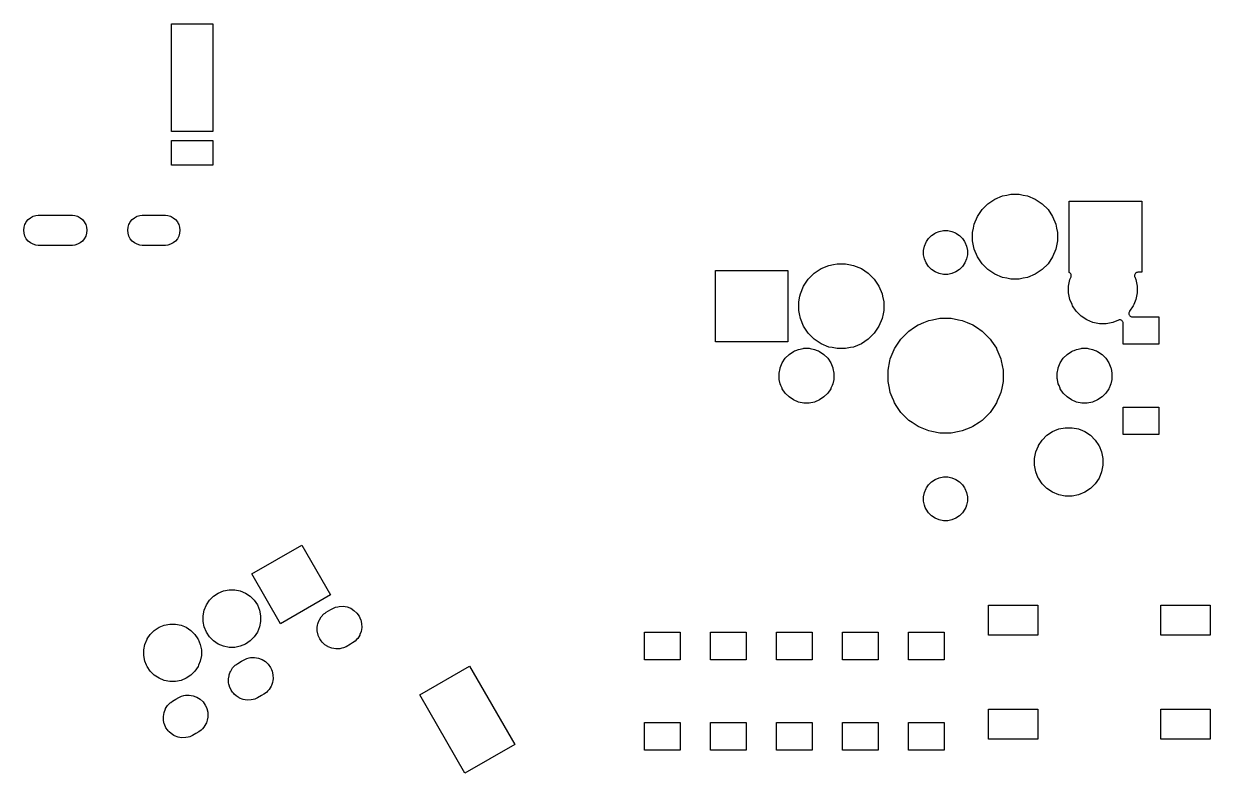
# Model space of a CAD drawing. Extents: x 70 to 347, y -163 to -55.
# Drawn here: x 69.97 to 113.33, y -139.06 to -111.68 of the extents above; entities that cross this region are included whole.
import ezdxf

# ---------------------------------------------------------------- set-up
doc = ezdxf.new("R2010")
doc.units = 0
doc.layers.add('BLACK', color=7, linetype='CONTINUOUS')

msp = doc.modelspace()

# ---------------------------------------------------------------- linework, layer by layer
at = {"layer": 'BLACK', "linetype": 'CONTINUOUS'}
for p, q in [((75.3766, -115.619), (75.3766, -111.677)), ((75.3766, -111.677), (76.8786, -111.677)), ((76.8786, -111.677), (76.8786, -115.619)), ((76.8786, -115.619), (75.3766, -115.619)), ((75.3766, -116.849), (75.3766, -115.947)), ((75.3766, -115.947), (76.8786, -115.947)), ((76.8786, -115.947), (76.8786, -116.849)), ((76.8786, -116.849), (75.3766, -116.849)), ((105.895, -117.935), (106.045, -117.905)), ((106.045, -117.905), (106.35, -117.905)), ((106.35, -117.905), (106.5, -117.935)), ((104.993, -118.467), (105.209, -118.251)), ((105.209, -118.251), (105.463, -118.082)), ((105.463, -118.082), (105.745, -117.965)), ((105.745, -117.965), (105.895, -117.935)), ((106.5, -117.935), (106.65, -117.965)), ((106.65, -117.965), (106.932, -118.082)), ((106.932, -118.082), (107.186, -118.251)), ((107.186, -118.251), (107.402, -118.467)), ((108.173, -120.766), (108.173, -118.155)), ((108.173, -118.155), (110.825, -118.155)), ((110.825, -118.155), (110.825, -120.757)), ((70.1361, -118.832), (70.22, -118.763)), ((70.22, -118.763), (70.2978, -118.722)), ((70.2978, -118.722), (70.3157, -118.712)), ((70.3157, -118.712), (70.4196, -118.68)), ((70.4196, -118.68), (70.5005, -118.672)), ((70.5005, -118.672), (71.7547, -118.672)), ((71.7547, -118.672), (71.8356, -118.68)), ((71.8356, -118.68), (71.9395, -118.712)), ((71.9395, -118.712), (71.9574, -118.722)), ((71.9574, -118.722), (72.0352, -118.763)), ((72.0352, -118.763), (72.1191, -118.832)), ((73.9361, -118.832), (74.02, -118.763)), ((74.02, -118.763), (74.0978, -118.722)), ((74.0978, -118.722), (74.1157, -118.712)), ((74.1157, -118.712), (74.2196, -118.68)), ((74.2196, -118.68), (74.3005, -118.672)), ((74.3005, -118.672), (75.1547, -118.672)), ((75.1547, -118.672), (75.2356, -118.68)), ((75.2356, -118.68), (75.3395, -118.712)), ((75.3395, -118.712), (75.3574, -118.722)), ((75.3574, -118.722), (75.4352, -118.763)), ((75.4352, -118.763), (75.5191, -118.832)), ((104.706, -119.004), (104.823, -118.722)), ((104.823, -118.722), (104.993, -118.467)), ((107.402, -118.467), (107.572, -118.722)), ((107.572, -118.722), (107.689, -119.004)), ((69.9739, -119.223), (69.9846, -119.115)), ((69.9846, -119.331), (69.9739, -119.223)), ((69.9846, -119.115), (70.0161, -119.012)), ((70.0161, -119.012), (70.0344, -118.977)), ((70.0344, -118.977), (70.0672, -118.916)), ((70.0672, -118.916), (70.1361, -118.832)), ((72.1191, -118.832), (72.188, -118.916)), ((72.188, -118.916), (72.2208, -118.977)), ((72.2208, -118.977), (72.2391, -119.012)), ((72.2391, -119.012), (72.2706, -119.115)), ((72.2706, -119.115), (72.2813, -119.223)), ((72.2813, -119.223), (72.2706, -119.331)), ((73.7739, -119.223), (73.7846, -119.115)), ((73.7846, -119.331), (73.7739, -119.223)), ((73.7846, -119.115), (73.8161, -119.012)), ((73.8161, -119.012), (73.8344, -118.977)), ((73.8344, -118.977), (73.8672, -118.916)), ((73.8672, -118.916), (73.9361, -118.832)), ((75.5191, -118.832), (75.588, -118.916)), ((75.588, -118.916), (75.6208, -118.977)), ((75.6208, -118.977), (75.6391, -119.012)), ((75.6391, -119.012), (75.6706, -119.115)), ((75.6706, -119.115), (75.6813, -119.223)), ((75.6813, -119.223), (75.6706, -119.331)), ((104.646, -119.303), (104.678, -119.146)), ((104.678, -119.146), (104.706, -119.004)), ((107.689, -119.004), (107.717, -119.146)), ((107.717, -119.146), (107.748, -119.303)), ((70.0161, -119.435), (69.9846, -119.331)), ((70.0672, -119.531), (70.0161, -119.435)), ((70.0161, -119.435), (70.0161, -119.435)), ((70.1361, -119.615), (70.0672, -119.531)), ((70.22, -119.684), (70.1361, -119.615)), ((72.1191, -119.615), (72.0352, -119.684)), ((72.188, -119.531), (72.1191, -119.615)), ((72.2391, -119.435), (72.188, -119.531)), ((72.2706, -119.331), (72.2391, -119.435)), ((72.2391, -119.435), (72.2391, -119.435)), ((73.8161, -119.435), (73.7846, -119.331)), ((73.8672, -119.531), (73.8161, -119.435)), ((73.8161, -119.435), (73.8161, -119.435)), ((73.9361, -119.615), (73.8672, -119.531)), ((74.02, -119.684), (73.9361, -119.615)), ((75.5191, -119.615), (75.4352, -119.684)), ((75.588, -119.531), (75.5191, -119.615)), ((75.6391, -119.435), (75.588, -119.531)), ((75.6706, -119.331), (75.6391, -119.435)), ((75.6391, -119.435), (75.6391, -119.435)), ((102.887, -119.803), (102.948, -119.657)), ((102.948, -119.657), (102.96, -119.639)), ((102.96, -119.639), (103.035, -119.526)), ((103.035, -119.526), (103.147, -119.414)), ((103.147, -119.414), (103.278, -119.326)), ((103.278, -119.326), (103.296, -119.319)), ((103.296, -119.319), (103.424, -119.266)), ((103.424, -119.266), (103.579, -119.235)), ((103.579, -119.235), (103.736, -119.235)), ((103.736, -119.235), (103.891, -119.266)), ((103.891, -119.266), (104.018, -119.319)), ((104.018, -119.319), (104.037, -119.326)), ((104.037, -119.326), (104.168, -119.414)), ((104.168, -119.414), (104.28, -119.526)), ((104.28, -119.526), (104.355, -119.639)), ((104.355, -119.639), (104.367, -119.657)), ((104.367, -119.657), (104.428, -119.803)), ((104.646, -119.609), (104.646, -119.303)), ((104.67, -119.725), (104.646, -119.609)), ((107.748, -119.609), (107.725, -119.725)), ((107.748, -119.303), (107.748, -119.609)), ((70.2885, -119.72), (70.22, -119.684)), ((70.3157, -119.735), (70.2885, -119.72)), ((70.4196, -119.766), (70.3157, -119.735)), ((70.5005, -119.774), (70.4196, -119.766)), ((71.7547, -119.774), (70.5005, -119.774)), ((71.8356, -119.766), (71.7547, -119.774)), ((71.9395, -119.735), (71.8356, -119.766)), ((71.9667, -119.72), (71.9395, -119.735)), ((72.0352, -119.684), (71.9667, -119.72)), ((74.0885, -119.72), (74.02, -119.684)), ((74.1157, -119.735), (74.0885, -119.72)), ((74.2196, -119.766), (74.1157, -119.735)), ((74.3005, -119.774), (74.2196, -119.766)), ((75.1547, -119.774), (74.3005, -119.774)), ((75.2356, -119.766), (75.1547, -119.774)), ((75.3395, -119.735), (75.2356, -119.766)), ((75.3667, -119.72), (75.3395, -119.735)), ((75.4352, -119.684), (75.3667, -119.72)), ((102.856, -119.957), (102.887, -119.803)), ((102.856, -120.115), (102.856, -119.957)), ((104.428, -119.803), (104.458, -119.957)), ((104.458, -119.957), (104.458, -120.115)), ((104.706, -119.909), (104.67, -119.725)), ((104.823, -120.191), (104.706, -119.909)), ((107.689, -119.909), (107.572, -120.191)), ((107.725, -119.725), (107.689, -119.909)), ((99.1127, -120.622), (99.395, -120.505)), ((99.395, -120.505), (99.5665, -120.471)), ((99.5665, -120.471), (99.6946, -120.445)), ((99.6946, -120.445), (100, -120.445)), ((100, -120.445), (100.128, -120.471)), ((100.128, -120.471), (100.3, -120.505)), ((100.3, -120.505), (100.582, -120.622)), ((102.887, -120.27), (102.856, -120.115)), ((102.948, -120.416), (102.887, -120.27)), ((103.035, -120.547), (102.948, -120.416)), ((102.948, -120.416), (102.948, -120.416)), ((104.367, -120.416), (104.28, -120.547)), ((104.428, -120.27), (104.367, -120.416)), ((104.367, -120.416), (104.367, -120.416)), ((104.458, -120.115), (104.428, -120.27)), ((104.993, -120.445), (104.823, -120.191)), ((105.209, -120.661), (104.993, -120.445)), ((107.402, -120.445), (107.186, -120.661)), ((107.572, -120.191), (107.402, -120.445)), ((95.2464, -123.297), (95.2464, -120.695)), ((95.2464, -120.695), (97.8984, -120.695)), ((97.8984, -120.695), (97.8984, -123.297)), ((98.6427, -121.007), (98.8587, -120.791)), ((98.8587, -120.791), (99.1127, -120.622)), ((100.582, -120.622), (100.836, -120.791)), ((100.836, -120.791), (101.052, -121.007)), ((103.147, -120.658), (103.035, -120.547)), ((103.278, -120.746), (103.147, -120.658)), ((103.424, -120.806), (103.278, -120.746)), ((103.278, -120.746), (103.278, -120.746)), ((103.278, -120.746), (103.278, -120.746)), ((103.579, -120.837), (103.424, -120.806)), ((103.736, -120.837), (103.579, -120.837)), ((103.891, -120.806), (103.736, -120.837)), ((104.037, -120.746), (103.891, -120.806)), ((104.168, -120.658), (104.037, -120.746)), ((104.037, -120.746), (104.037, -120.746)), ((104.037, -120.746), (104.037, -120.746)), ((104.28, -120.547), (104.168, -120.658)), ((105.463, -120.831), (105.209, -120.661)), ((105.745, -120.948), (105.463, -120.831)), ((105.895, -120.977), (105.745, -120.948)), ((106.65, -120.948), (106.5, -120.977)), ((106.932, -120.831), (106.65, -120.948)), ((107.186, -120.661), (106.932, -120.831)), ((108.175, -120.767), (108.173, -120.766)), ((108.196, -120.778), (108.175, -120.767)), ((108.215, -120.794), (108.196, -120.778)), ((108.204, -121.021), (108.242, -120.93)), ((108.231, -120.813), (108.215, -120.794)), ((108.242, -120.834), (108.231, -120.813)), ((108.249, -120.858), (108.242, -120.834)), ((108.242, -120.93), (108.249, -120.907)), ((108.252, -120.882), (108.249, -120.858)), ((108.249, -120.907), (108.252, -120.882)), ((110.565, -120.858), (110.563, -120.882)), ((110.563, -120.882), (110.565, -120.907)), ((110.573, -120.834), (110.565, -120.858)), ((110.565, -120.907), (110.573, -120.93)), ((110.584, -120.813), (110.573, -120.834)), ((110.573, -120.93), (110.61, -121.021)), ((110.6, -120.794), (110.584, -120.813)), ((110.619, -120.778), (110.6, -120.794)), ((110.64, -120.767), (110.619, -120.778)), ((110.664, -120.76), (110.64, -120.767)), ((110.688, -120.757), (110.664, -120.76)), ((110.825, -120.757), (110.688, -120.757)), ((98.356, -121.544), (98.4729, -121.262)), ((98.4729, -121.262), (98.6427, -121.007)), ((101.052, -121.007), (101.222, -121.262)), ((101.222, -121.262), (101.339, -121.544)), ((106.045, -121.007), (105.895, -120.977)), ((106.35, -121.007), (106.045, -121.007)), ((106.5, -120.977), (106.35, -121.007)), ((108.156, -121.263), (108.204, -121.021)), ((108.156, -121.509), (108.156, -121.263)), ((110.61, -121.021), (110.658, -121.263)), ((110.658, -121.263), (110.658, -121.509)), ((98.2964, -121.843), (98.3388, -121.63)), ((98.3388, -121.63), (98.356, -121.544)), ((101.339, -121.544), (101.356, -121.63)), ((101.356, -121.63), (101.398, -121.843)), ((108.204, -121.751), (108.156, -121.509)), ((108.279, -121.931), (108.204, -121.751)), ((110.61, -121.751), (110.536, -121.931)), ((110.658, -121.509), (110.61, -121.751)), ((98.2964, -122.149), (98.2964, -121.843)), ((98.3207, -122.271), (98.2964, -122.149)), ((101.398, -122.149), (101.374, -122.271)), ((101.398, -121.843), (101.398, -122.149)), ((108.299, -121.979), (108.279, -121.931)), ((108.436, -122.184), (108.299, -121.979)), ((108.61, -122.358), (108.436, -122.184)), ((110.356, -122.236), (110.353, -122.26)), ((110.353, -122.26), (110.356, -122.285)), ((110.363, -122.212), (110.356, -122.236)), ((110.374, -122.191), (110.363, -122.212)), ((110.379, -122.184), (110.374, -122.191)), ((110.516, -121.979), (110.379, -122.184)), ((110.379, -122.184), (110.379, -122.184)), ((110.536, -121.931), (110.516, -121.979)), ((98.356, -122.449), (98.3207, -122.271)), ((98.4729, -122.731), (98.356, -122.449)), ((101.339, -122.449), (101.222, -122.731)), ((101.374, -122.271), (101.339, -122.449)), ((102.523, -122.768), (102.662, -122.674)), ((102.662, -122.674), (102.665, -122.673)), ((102.665, -122.673), (102.87, -122.588)), ((102.87, -122.588), (103.045, -122.516)), ((103.045, -122.516), (103.182, -122.489)), ((103.182, -122.489), (103.45, -122.435)), ((103.45, -122.435), (103.864, -122.435)), ((103.864, -122.435), (104.133, -122.489)), ((104.133, -122.489), (104.27, -122.516)), ((104.27, -122.516), (104.444, -122.588)), ((104.444, -122.588), (104.65, -122.673)), ((104.65, -122.673), (104.653, -122.674)), ((104.653, -122.674), (104.792, -122.768)), ((108.815, -122.495), (108.61, -122.358)), ((109.042, -122.589), (108.815, -122.495)), ((108.815, -122.495), (108.815, -122.495)), ((108.815, -122.495), (108.815, -122.495)), ((109.284, -122.637), (109.042, -122.589)), ((109.531, -122.637), (109.284, -122.637)), ((109.651, -122.613), (109.531, -122.637)), ((109.772, -122.589), (109.651, -122.613)), ((109.977, -122.504), (109.772, -122.589)), ((110.001, -122.497), (109.977, -122.504)), ((110.025, -122.495), (110.001, -122.497)), ((110.05, -122.497), (110.025, -122.495)), ((110.073, -122.504), (110.05, -122.497)), ((110.095, -122.516), (110.073, -122.504)), ((110.114, -122.531), (110.095, -122.516)), ((110.129, -122.55), (110.114, -122.531)), ((110.141, -122.572), (110.129, -122.55)), ((110.148, -122.595), (110.141, -122.572)), ((110.15, -122.62), (110.148, -122.595)), ((110.15, -123.387), (110.15, -122.62)), ((110.356, -122.285), (110.363, -122.308)), ((110.363, -122.308), (110.374, -122.33)), ((110.374, -122.33), (110.39, -122.349)), ((110.39, -122.349), (110.409, -122.364)), ((110.409, -122.364), (110.43, -122.376)), ((110.43, -122.376), (110.454, -122.383)), ((110.454, -122.383), (110.478, -122.385)), ((110.478, -122.385), (111.452, -122.385)), ((111.452, -122.385), (111.452, -123.387)), ((98.6427, -122.985), (98.4729, -122.731)), ((98.8587, -123.201), (98.6427, -122.985)), ((101.052, -122.985), (100.836, -123.201)), ((101.222, -122.731), (101.052, -122.985)), ((102.025, -123.197), (102.318, -122.904)), ((102.318, -122.904), (102.523, -122.768)), ((104.792, -122.768), (104.997, -122.904)), ((104.997, -122.904), (105.289, -123.197)), ((97.8984, -123.297), (95.2464, -123.297)), ((98.2854, -123.574), (98.4496, -123.541)), ((98.4496, -123.541), (98.4788, -123.535)), ((98.4788, -123.535), (98.676, -123.535)), ((98.676, -123.535), (98.7052, -123.541)), ((98.7052, -123.541), (98.8694, -123.574)), ((99.1127, -123.371), (98.8587, -123.201)), ((99.395, -123.488), (99.1127, -123.371)), ((99.5141, -123.511), (99.395, -123.488)), ((99.6946, -123.547), (99.5141, -123.511)), ((100, -123.547), (99.6946, -123.547)), ((100.181, -123.511), (100, -123.547)), ((100.3, -123.488), (100.181, -123.511)), ((100.582, -123.371), (100.3, -123.488)), ((100.836, -123.201), (100.582, -123.371)), ((101.782, -123.574), (101.796, -123.541)), ((101.796, -123.541), (101.799, -123.535)), ((101.799, -123.535), (101.977, -123.269)), ((101.977, -123.269), (102.025, -123.197)), ((105.289, -123.197), (105.338, -123.269)), ((105.338, -123.269), (105.515, -123.535)), ((105.515, -123.535), (105.519, -123.541)), ((105.519, -123.541), (105.533, -123.574)), ((108.445, -123.574), (108.61, -123.541)), ((108.61, -123.541), (108.639, -123.535)), ((108.639, -123.535), (108.836, -123.535)), ((108.836, -123.535), (108.865, -123.541)), ((108.865, -123.541), (109.029, -123.574)), ((111.452, -123.387), (110.15, -123.387)), ((97.6903, -124.062), (97.7999, -123.898)), ((97.7999, -123.898), (97.9393, -123.759)), ((97.9393, -123.759), (98.1032, -123.649)), ((98.1032, -123.649), (98.1441, -123.632)), ((98.1441, -123.632), (98.1915, -123.613)), ((98.1915, -123.613), (98.2854, -123.574)), ((98.8694, -123.574), (98.9633, -123.613)), ((98.9633, -123.613), (99.0107, -123.632)), ((99.0107, -123.632), (99.0515, -123.649)), ((99.0515, -123.649), (99.2155, -123.759)), ((99.2155, -123.759), (99.3549, -123.898)), ((99.3549, -123.898), (99.4645, -124.062)), ((101.556, -124.329), (101.623, -123.993)), ((101.623, -123.993), (101.637, -123.923)), ((101.637, -123.923), (101.782, -123.574)), ((105.533, -123.574), (105.678, -123.923)), ((105.678, -123.923), (105.692, -123.993)), ((105.692, -123.993), (105.758, -124.329)), ((107.85, -124.062), (107.96, -123.898)), ((107.96, -123.898), (108.099, -123.759)), ((108.099, -123.759), (108.263, -123.649)), ((108.263, -123.649), (108.304, -123.632)), ((108.304, -123.632), (108.352, -123.613)), ((108.352, -123.613), (108.445, -123.574)), ((109.029, -123.574), (109.123, -123.613)), ((109.123, -123.613), (109.171, -123.632)), ((109.171, -123.632), (109.212, -123.649)), ((109.212, -123.649), (109.375, -123.759)), ((109.375, -123.759), (109.515, -123.898)), ((109.515, -123.898), (109.624, -124.062)), ((97.5764, -124.438), (97.6103, -124.267)), ((97.6103, -124.267), (97.6149, -124.244)), ((97.6149, -124.244), (97.6903, -124.062)), ((99.4645, -124.062), (99.5399, -124.244)), ((99.5399, -124.244), (99.5445, -124.267)), ((99.5445, -124.267), (99.5784, -124.438)), ((101.556, -124.743), (101.556, -124.329)), ((105.758, -124.329), (105.758, -124.743)), ((107.736, -124.438), (107.77, -124.267)), ((107.77, -124.267), (107.775, -124.244)), ((107.775, -124.244), (107.85, -124.062)), ((109.624, -124.062), (109.7, -124.244)), ((109.7, -124.244), (109.704, -124.267)), ((109.704, -124.267), (109.738, -124.438)), ((97.5764, -124.635), (97.5764, -124.438)), ((97.5841, -124.674), (97.5764, -124.635)), ((97.6149, -124.828), (97.5841, -124.674)), ((97.6438, -124.898), (97.6149, -124.828)), ((99.5399, -124.828), (99.5109, -124.898)), ((99.5707, -124.674), (99.5399, -124.828)), ((99.5784, -124.635), (99.5707, -124.674)), ((99.5784, -124.438), (99.5784, -124.635)), ((101.606, -124.993), (101.556, -124.743)), ((105.758, -124.743), (105.709, -124.993)), ((107.736, -124.635), (107.736, -124.438)), ((107.744, -124.674), (107.736, -124.635)), ((107.775, -124.828), (107.744, -124.674)), ((107.804, -124.898), (107.775, -124.828)), ((109.7, -124.828), (109.671, -124.898)), ((109.731, -124.674), (109.7, -124.828)), ((109.738, -124.635), (109.731, -124.674)), ((109.738, -124.438), (109.738, -124.635)), ((97.6829, -124.993), (97.6438, -124.898)), ((97.6903, -125.01), (97.6829, -124.993)), ((97.7999, -125.174), (97.6903, -125.01)), ((97.9393, -125.314), (97.7999, -125.174)), ((99.3549, -125.174), (99.2155, -125.314)), ((99.4645, -125.01), (99.3549, -125.174)), ((99.4718, -124.993), (99.4645, -125.01)), ((99.5109, -124.898), (99.4718, -124.993)), ((101.637, -125.149), (101.606, -124.993)), ((101.708, -125.319), (101.637, -125.149)), ((105.678, -125.149), (105.607, -125.319)), ((105.709, -124.993), (105.678, -125.149)), ((107.843, -124.993), (107.804, -124.898)), ((107.85, -125.01), (107.843, -124.993)), ((107.96, -125.174), (107.85, -125.01)), ((108.099, -125.314), (107.96, -125.174)), ((109.515, -125.174), (109.375, -125.314)), ((109.624, -125.01), (109.515, -125.174)), ((109.632, -124.993), (109.624, -125.01)), ((109.671, -124.898), (109.632, -124.993)), ((98.1032, -125.423), (97.9393, -125.314)), ((98.2854, -125.499), (98.1032, -125.423)), ((98.4788, -125.537), (98.2854, -125.499)), ((98.676, -125.537), (98.4788, -125.537)), ((98.8694, -125.499), (98.676, -125.537)), ((99.0515, -125.423), (98.8694, -125.499)), ((99.2155, -125.314), (99.0515, -125.423)), ((101.766, -125.46), (101.708, -125.319)), ((101.796, -125.531), (101.766, -125.46)), ((101.88, -125.658), (101.796, -125.531)), ((102.025, -125.876), (101.88, -125.658)), ((105.435, -125.658), (105.289, -125.876)), ((105.519, -125.531), (105.435, -125.658)), ((105.549, -125.46), (105.519, -125.531)), ((105.607, -125.319), (105.549, -125.46)), ((108.263, -125.423), (108.099, -125.314)), ((108.445, -125.499), (108.263, -125.423)), ((108.639, -125.537), (108.445, -125.499)), ((108.836, -125.537), (108.639, -125.537)), ((109.029, -125.499), (108.836, -125.537)), ((109.212, -125.423), (109.029, -125.499)), ((109.375, -125.314), (109.212, -125.423)), ((110.15, -126.687), (110.15, -125.685)), ((110.15, -125.685), (111.452, -125.685)), ((111.452, -125.685), (111.452, -126.687)), ((102.318, -126.168), (102.025, -125.876)), ((102.433, -126.245), (102.318, -126.168)), ((104.997, -126.168), (104.881, -126.245)), ((105.289, -125.876), (104.997, -126.168)), ((102.662, -126.398), (102.433, -126.245)), ((102.739, -126.43), (102.662, -126.398)), ((102.662, -126.398), (102.662, -126.398)), ((102.662, -126.398), (102.662, -126.398)), ((103.045, -126.556), (102.739, -126.43)), ((103.156, -126.579), (103.045, -126.556)), ((103.45, -126.637), (103.156, -126.579)), ((104.159, -126.579), (103.864, -126.637)), ((104.27, -126.556), (104.159, -126.579)), ((104.576, -126.43), (104.27, -126.556)), ((104.653, -126.398), (104.576, -126.43)), ((104.881, -126.245), (104.653, -126.398)), ((104.653, -126.398), (104.653, -126.398)), ((104.653, -126.398), (104.653, -126.398)), ((107.36, -126.714), (107.565, -126.578)), ((107.565, -126.578), (107.653, -126.541)), ((107.653, -126.541), (107.792, -126.483)), ((107.792, -126.483), (108.034, -126.435)), ((108.034, -126.435), (108.281, -126.435)), ((108.281, -126.435), (108.522, -126.483)), ((108.522, -126.483), (108.661, -126.541)), ((108.661, -126.541), (108.75, -126.578)), ((108.75, -126.578), (108.955, -126.714)), ((103.864, -126.637), (103.45, -126.637)), ((107.051, -127.09), (107.186, -126.889)), ((107.186, -126.889), (107.36, -126.714)), ((108.955, -126.714), (109.129, -126.889)), ((109.129, -126.889), (109.264, -127.09)), ((111.452, -126.687), (110.15, -126.687)), ((106.906, -127.563), (106.954, -127.321)), ((106.954, -127.321), (107.049, -127.094)), ((107.049, -127.094), (107.051, -127.09)), ((109.264, -127.09), (109.266, -127.094)), ((109.266, -127.094), (109.36, -127.321)), ((109.36, -127.321), (109.408, -127.563)), ((106.906, -127.809), (106.906, -127.563)), ((106.954, -128.051), (106.906, -127.809)), ((109.408, -127.809), (109.36, -128.051)), ((109.408, -127.563), (109.408, -127.809)), ((103.147, -128.414), (103.278, -128.326)), ((103.278, -128.326), (103.424, -128.266)), ((103.278, -128.326), (103.278, -128.326)), ((103.424, -128.266), (103.579, -128.235)), ((103.579, -128.235), (103.736, -128.235)), ((103.736, -128.235), (103.891, -128.266)), ((103.891, -128.266), (104.037, -128.326)), ((104.037, -128.326), (104.037, -128.326)), ((104.037, -128.326), (104.168, -128.414)), ((107.048, -128.277), (106.954, -128.051)), ((107.049, -128.279), (107.048, -128.277)), ((107.186, -128.484), (107.049, -128.279)), ((109.266, -128.279), (109.129, -128.484)), ((109.267, -128.277), (109.266, -128.279)), ((109.36, -128.051), (109.267, -128.277)), ((102.887, -128.803), (102.948, -128.657)), ((102.948, -128.657), (102.96, -128.638)), ((102.96, -128.638), (103.035, -128.526)), ((103.035, -128.526), (103.147, -128.414)), ((104.168, -128.414), (104.28, -128.526)), ((104.28, -128.526), (104.355, -128.638)), ((104.355, -128.638), (104.367, -128.657)), ((104.367, -128.657), (104.428, -128.803)), ((107.36, -128.658), (107.186, -128.484)), ((107.565, -128.795), (107.36, -128.658)), ((108.955, -128.658), (108.75, -128.795)), ((109.129, -128.484), (108.955, -128.658)), ((102.856, -128.957), (102.887, -128.803)), ((102.856, -129.115), (102.856, -128.957)), ((102.887, -129.27), (102.856, -129.115)), ((104.428, -128.803), (104.458, -128.957)), ((104.458, -129.115), (104.428, -129.27)), ((104.458, -128.957), (104.458, -129.115)), ((107.792, -128.889), (107.565, -128.795)), ((107.565, -128.795), (107.565, -128.795)), ((107.565, -128.795), (107.565, -128.795)), ((108.034, -128.937), (107.792, -128.889)), ((108.281, -128.937), (108.034, -128.937)), ((108.522, -128.889), (108.281, -128.937)), ((108.75, -128.795), (108.522, -128.889)), ((108.75, -128.795), (108.75, -128.795)), ((108.75, -128.795), (108.75, -128.795)), ((102.919, -129.347), (102.887, -129.27)), ((102.948, -129.416), (102.919, -129.347)), ((103.035, -129.547), (102.948, -129.416)), ((103.147, -129.658), (103.035, -129.547)), ((104.28, -129.547), (104.168, -129.658)), ((104.367, -129.416), (104.28, -129.547)), ((104.396, -129.347), (104.367, -129.416)), ((104.428, -129.27), (104.396, -129.347)), ((103.278, -129.746), (103.147, -129.658)), ((103.424, -129.806), (103.278, -129.746)), ((103.278, -129.746), (103.278, -129.746)), ((103.278, -129.746), (103.278, -129.746)), ((103.579, -129.837), (103.424, -129.806)), ((103.736, -129.837), (103.579, -129.837)), ((103.891, -129.806), (103.736, -129.837)), ((104.037, -129.746), (103.891, -129.806)), ((104.168, -129.658), (104.037, -129.746)), ((104.037, -129.746), (104.037, -129.746)), ((104.037, -129.746), (104.037, -129.746)), ((78.3097, -131.776), (80.1301, -130.725)), ((80.1301, -130.725), (81.1811, -132.545)), ((79.3607, -133.596), (78.3097, -131.776)), ((76.7639, -132.74), (76.9103, -132.594)), ((76.9103, -132.594), (77.0825, -132.479)), ((77.0825, -132.479), (77.2737, -132.4)), ((77.0825, -132.479), (77.0825, -132.479)), ((77.2737, -132.4), (77.4768, -132.359)), ((77.4768, -132.359), (77.6838, -132.359)), ((77.6838, -132.359), (77.8869, -132.4)), ((77.8869, -132.4), (78.0781, -132.479)), ((78.0781, -132.479), (78.0781, -132.479)), ((78.0781, -132.479), (78.2503, -132.594)), ((78.2503, -132.594), (78.3967, -132.74)), ((81.1811, -132.545), (79.3607, -133.596)), ((76.5293, -133.307), (76.5697, -133.104)), ((76.5697, -133.104), (76.6489, -132.913)), ((76.6489, -132.913), (76.7639, -132.74)), ((76.6489, -132.913), (76.6489, -132.913)), ((78.3967, -132.74), (78.5117, -132.913)), ((78.5117, -132.913), (78.5117, -132.913)), ((78.5117, -132.913), (78.5909, -133.104)), ((78.5909, -133.104), (78.6313, -133.307)), ((81.0307, -133.178), (81.2009, -133.08)), ((81.2009, -133.08), (81.2657, -133.042)), ((81.2657, -133.042), (81.3633, -132.998)), ((81.2657, -133.042), (81.2657, -133.042)), ((81.3633, -132.998), (81.4455, -132.979)), ((81.4455, -132.979), (81.5026, -132.966)), ((81.5026, -132.966), (81.6455, -132.961)), ((81.6455, -132.961), (81.7161, -132.973)), ((81.7161, -132.973), (81.7866, -132.984)), ((81.7866, -132.984), (81.8839, -133.021)), ((81.8839, -133.021), (81.9205, -133.035)), ((81.9205, -133.035), (82.0419, -133.11)), ((105.229, -134.021), (105.229, -132.919)), ((105.229, -132.919), (107.031, -132.919)), ((107.031, -132.919), (107.031, -134.021)), ((111.529, -134.021), (111.529, -132.919)), ((111.529, -132.919), (113.331, -132.919)), ((113.331, -132.919), (113.331, -134.021)), ((76.5293, -133.514), (76.5293, -133.307)), ((76.5697, -133.717), (76.5293, -133.514)), ((78.6313, -133.514), (78.5909, -133.717)), ((78.6313, -133.307), (78.6313, -133.514)), ((80.72, -133.6), (80.7703, -133.466)), ((80.7703, -133.466), (80.7777, -133.455)), ((80.7777, -133.455), (80.8459, -133.345)), ((80.8459, -133.345), (80.9436, -133.241)), ((80.9436, -133.241), (80.9842, -133.211)), ((80.9842, -133.211), (81.0307, -133.178)), ((82.0419, -133.11), (82.1463, -133.208)), ((82.1463, -133.208), (82.2296, -133.324)), ((82.2296, -133.324), (82.2822, -133.44)), ((82.2822, -133.44), (82.2886, -133.455)), ((82.2886, -133.455), (82.3199, -133.589)), ((74.5989, -133.99), (74.7453, -133.844)), ((74.7453, -133.844), (74.9174, -133.729)), ((74.9174, -133.729), (75.1087, -133.65)), ((74.9174, -133.729), (74.9174, -133.729)), ((75.1087, -133.65), (75.3117, -133.609)), ((75.3117, -133.609), (75.5188, -133.609)), ((75.5188, -133.609), (75.7218, -133.65)), ((75.7218, -133.65), (75.9131, -133.729)), ((75.9131, -133.729), (75.9131, -133.729)), ((75.9131, -133.729), (76.0852, -133.844)), ((76.0852, -133.844), (76.2316, -133.99)), ((76.6489, -133.908), (76.5697, -133.717)), ((76.7639, -134.08), (76.6489, -133.908)), ((76.6489, -133.908), (76.6489, -133.908)), ((78.5117, -133.908), (78.3967, -134.08)), ((78.5909, -133.717), (78.5117, -133.908)), ((78.5117, -133.908), (78.5117, -133.908)), ((80.6967, -133.741), (80.7122, -133.647)), ((80.7014, -133.884), (80.6967, -133.741)), ((80.7074, -133.91), (80.7014, -133.884)), ((80.7311, -134.012), (80.7074, -133.91)), ((80.7122, -133.647), (80.72, -133.6)), ((82.3025, -133.878), (82.2601, -133.99)), ((82.3141, -133.807), (82.3025, -133.878)), ((82.3258, -133.737), (82.3141, -133.807)), ((82.3199, -133.589), (82.3211, -133.594)), ((82.3211, -133.594), (82.3258, -133.737)), ((92.6554, -134.912), (92.6554, -133.91)), ((92.6554, -133.91), (93.9574, -133.91)), ((93.9574, -133.91), (93.9574, -134.912)), ((95.0684, -134.912), (95.0684, -133.91)), ((95.0684, -133.91), (96.3704, -133.91)), ((96.3704, -133.91), (96.3704, -134.912)), ((97.4814, -134.912), (97.4814, -133.91)), ((97.4814, -133.91), (98.7834, -133.91)), ((98.7834, -133.91), (98.7834, -134.912)), ((99.8944, -134.912), (99.8944, -133.91)), ((99.8944, -133.91), (101.196, -133.91)), ((101.196, -133.91), (101.196, -134.912)), ((102.307, -134.912), (102.307, -133.91)), ((102.307, -133.91), (103.609, -133.91)), ((103.609, -133.91), (103.609, -134.912)), ((74.3642, -134.557), (74.4046, -134.354)), ((74.4046, -134.354), (74.4839, -134.163)), ((74.4839, -134.163), (74.4898, -134.154)), ((74.4898, -134.154), (74.5989, -133.99)), ((76.2316, -133.99), (76.3407, -134.154)), ((76.3407, -134.154), (76.3466, -134.163)), ((76.3466, -134.163), (76.4259, -134.354)), ((76.4259, -134.354), (76.4662, -134.557)), ((76.9103, -134.227), (76.7639, -134.08)), ((77.0825, -134.342), (76.9103, -134.227)), ((77.2737, -134.421), (77.0825, -134.342)), ((77.0825, -134.342), (77.0825, -134.342)), ((77.0825, -134.342), (77.0825, -134.342)), ((78.0781, -134.342), (77.8869, -134.421)), ((78.2503, -134.227), (78.0781, -134.342)), ((78.0781, -134.342), (78.0781, -134.342)), ((78.0781, -134.342), (78.0781, -134.342)), ((78.3967, -134.08), (78.2503, -134.227)), ((80.7338, -134.024), (80.7311, -134.012)), ((80.7929, -134.154), (80.7338, -134.024)), ((80.8452, -134.227), (80.7929, -134.154)), ((80.8762, -134.27), (80.8452, -134.227)), ((80.9081, -134.3), (80.8762, -134.27)), ((80.9805, -134.368), (80.9081, -134.3)), ((81.0815, -134.431), (80.9805, -134.368)), ((81.9191, -134.342), (81.7567, -134.436)), ((81.9917, -134.3), (81.9191, -134.342)), ((82.0788, -134.237), (81.9917, -134.3)), ((82.1374, -134.175), (82.0788, -134.237)), ((82.1766, -134.133), (82.1374, -134.175)), ((82.2521, -134.012), (82.1766, -134.133)), ((82.2601, -133.99), (82.2521, -134.012)), ((107.031, -134.021), (105.229, -134.021)), ((113.331, -134.021), (111.529, -134.021)), ((74.3642, -134.764), (74.3642, -134.557)), ((74.4046, -134.967), (74.3642, -134.764)), ((76.4662, -134.764), (76.4259, -134.967)), ((76.4662, -134.557), (76.4662, -134.764)), ((77.4768, -134.461), (77.2737, -134.421)), ((77.6838, -134.461), (77.4768, -134.461)), ((77.8869, -134.421), (77.6838, -134.461)), ((78.2065, -134.849), (78.2637, -134.836)), ((78.2637, -134.836), (78.4066, -134.831)), ((78.4066, -134.831), (78.4772, -134.843)), ((81.102, -134.443), (81.0815, -134.431)), ((81.2358, -134.494), (81.102, -134.443)), ((81.301, -134.504), (81.2358, -134.494)), ((81.3769, -134.517), (81.301, -134.504)), ((81.5198, -134.512), (81.3769, -134.517)), ((81.5997, -134.494), (81.5198, -134.512)), ((81.6591, -134.48), (81.5997, -134.494)), ((81.7567, -134.436), (81.6591, -134.48)), ((81.7567, -134.436), (81.7567, -134.436)), ((74.4644, -135.111), (74.4046, -134.967)), ((74.4839, -135.158), (74.4644, -135.111)), ((74.5989, -135.33), (74.4839, -135.158)), ((76.3466, -135.158), (76.2316, -135.33)), ((76.3661, -135.111), (76.3466, -135.158)), ((76.4259, -134.967), (76.3661, -135.111)), ((77.5388, -135.325), (77.6069, -135.215)), ((77.6069, -135.215), (77.7047, -135.111)), ((77.7047, -135.111), (77.7262, -135.095)), ((77.7262, -135.095), (77.7918, -135.048)), ((77.7918, -135.048), (77.9268, -134.97)), ((77.9268, -134.97), (78.0268, -134.912)), ((78.0268, -134.912), (78.0273, -134.912)), ((78.0273, -134.912), (78.1244, -134.868)), ((78.1244, -134.868), (78.2065, -134.849)), ((78.4772, -134.843), (78.5477, -134.854)), ((78.5477, -134.854), (78.645, -134.891)), ((78.645, -134.891), (78.6816, -134.905)), ((78.6816, -134.905), (78.803, -134.98)), ((78.803, -134.98), (78.9074, -135.078)), ((78.9074, -135.078), (78.9907, -135.194)), ((78.9907, -135.194), (79.0264, -135.273)), ((79.0264, -135.273), (79.0497, -135.325)), ((84.4444, -136.201), (86.2647, -135.15)), ((86.2647, -135.15), (87.9157, -138.01)), ((93.9574, -134.912), (92.6554, -134.912)), ((96.3704, -134.912), (95.0684, -134.912)), ((98.7834, -134.912), (97.4814, -134.912)), ((101.196, -134.912), (99.8944, -134.912)), ((103.609, -134.912), (102.307, -134.912)), ((74.7453, -135.477), (74.5989, -135.33)), ((74.9174, -135.592), (74.7453, -135.477)), ((75.1087, -135.671), (74.9174, -135.592)), ((74.9174, -135.592), (74.9174, -135.592)), ((74.9174, -135.592), (74.9174, -135.592)), ((75.3117, -135.711), (75.1087, -135.671)), ((75.7218, -135.671), (75.5188, -135.711)), ((75.9131, -135.592), (75.7218, -135.671)), ((76.0852, -135.477), (75.9131, -135.592)), ((75.9131, -135.592), (75.9131, -135.592)), ((75.9131, -135.592), (75.9131, -135.592)), ((76.2316, -135.33), (76.0852, -135.477)), ((77.4577, -135.611), (77.4756, -135.503)), ((77.4624, -135.754), (77.4577, -135.611)), ((77.4756, -135.503), (77.481, -135.47)), ((77.481, -135.47), (77.5314, -135.336)), ((77.5314, -135.336), (77.5388, -135.325)), ((79.0497, -135.325), (79.0822, -135.464)), ((79.0764, -135.67), (79.0636, -135.748)), ((79.0868, -135.607), (79.0764, -135.67)), ((79.0822, -135.464), (79.0822, -135.464)), ((79.0822, -135.464), (79.0868, -135.607)), ((75.5188, -135.711), (75.3117, -135.711)), ((77.4744, -135.806), (77.4624, -135.754)), ((77.4921, -135.882), (77.4744, -135.806)), ((77.4949, -135.894), (77.4921, -135.882)), ((77.5539, -136.024), (77.4949, -135.894)), ((77.6058, -136.096), (77.5539, -136.024)), ((77.6372, -136.14), (77.6058, -136.096)), ((77.6691, -136.17), (77.6372, -136.14)), ((78.8399, -136.107), (78.7528, -136.17)), ((78.8874, -136.057), (78.8399, -136.107)), ((78.9377, -136.003), (78.8874, -136.057)), ((79.0132, -135.882), (78.9377, -136.003)), ((79.0252, -135.85), (79.0132, -135.882)), ((79.0636, -135.748), (79.0252, -135.85)), ((75.2254, -136.59), (75.3231, -136.486)), ((75.3231, -136.486), (75.3446, -136.47)), ((75.3446, -136.47), (75.4102, -136.423)), ((75.4102, -136.423), (75.5372, -136.35)), ((75.5372, -136.35), (75.6452, -136.287)), ((75.6452, -136.287), (75.7428, -136.243)), ((75.6452, -136.287), (75.6452, -136.287)), ((75.7428, -136.243), (75.825, -136.224)), ((75.825, -136.224), (75.8821, -136.211)), ((75.8821, -136.211), (76.025, -136.206)), ((76.025, -136.206), (76.0956, -136.218)), ((76.0956, -136.218), (76.1661, -136.229)), ((76.1661, -136.229), (76.2634, -136.266)), ((76.2634, -136.266), (76.3, -136.28)), ((76.3, -136.28), (76.4214, -136.355)), ((76.4214, -136.355), (76.5258, -136.453)), ((76.5258, -136.453), (76.6091, -136.569)), ((76.6091, -136.569), (76.6617, -136.685)), ((77.7416, -136.238), (77.6691, -136.17)), ((77.8506, -136.306), (77.7416, -136.238)), ((77.863, -136.313), (77.8506, -136.306)), ((77.9969, -136.364), (77.863, -136.313)), ((78.062, -136.374), (77.9969, -136.364)), ((78.138, -136.387), (78.062, -136.374)), ((78.2809, -136.382), (78.138, -136.387)), ((78.3608, -136.364), (78.2809, -136.382)), ((78.4202, -136.35), (78.3608, -136.364)), ((78.5178, -136.306), (78.4202, -136.35)), ((78.6585, -136.224), (78.5178, -136.306)), ((78.5178, -136.306), (78.5178, -136.306)), ((78.7528, -136.17), (78.6585, -136.224)), ((86.0954, -139.061), (84.4444, -136.201)), ((75.0762, -136.986), (75.0887, -136.91)), ((75.0809, -137.129), (75.0762, -136.986)), ((75.0887, -136.91), (75.0995, -136.845)), ((75.0995, -136.845), (75.1498, -136.711)), ((75.1498, -136.711), (75.1572, -136.7)), ((75.1572, -136.7), (75.2254, -136.59)), ((76.6617, -136.685), (76.6681, -136.7)), ((76.6681, -136.7), (76.6994, -136.834)), ((76.6994, -136.834), (76.7006, -136.839)), ((76.7053, -136.982), (76.6998, -137.015)), ((76.7006, -136.839), (76.7053, -136.982)), ((105.229, -137.821), (105.229, -136.719)), ((105.229, -136.719), (107.031, -136.719)), ((107.031, -136.719), (107.031, -137.821)), ((111.529, -137.821), (111.529, -136.719)), ((111.529, -136.719), (113.331, -136.719)), ((113.331, -136.719), (113.331, -137.821)), ((75.096, -137.194), (75.0809, -137.129)), ((75.1106, -137.257), (75.096, -137.194)), ((75.1133, -137.269), (75.1106, -137.257)), ((75.1723, -137.399), (75.1133, -137.269)), ((75.2288, -137.477), (75.1723, -137.399)), ((76.5058, -137.432), (76.4583, -137.482)), ((76.5561, -137.378), (76.5058, -137.432)), ((76.6316, -137.257), (76.5561, -137.378)), ((76.6474, -137.215), (76.6316, -137.257)), ((76.682, -137.123), (76.6474, -137.215)), ((76.6998, -137.015), (76.682, -137.123)), ((92.6554, -138.212), (92.6554, -137.21)), ((92.6554, -137.21), (93.9574, -137.21)), ((93.9574, -137.21), (93.9574, -138.212)), ((95.0684, -138.212), (95.0684, -137.21)), ((95.0684, -137.21), (96.3704, -137.21)), ((96.3704, -137.21), (96.3704, -138.212)), ((97.4814, -138.212), (97.4814, -137.21)), ((97.4814, -137.21), (98.7834, -137.21)), ((98.7834, -137.21), (98.7834, -138.212)), ((99.8944, -138.212), (99.8944, -137.21)), ((99.8944, -137.21), (101.196, -137.21)), ((101.196, -137.21), (101.196, -138.212)), ((102.307, -138.212), (102.307, -137.21)), ((102.307, -137.21), (103.609, -137.21)), ((103.609, -137.21), (103.609, -138.212)), ((75.2556, -137.515), (75.2288, -137.477)), ((75.2876, -137.545), (75.2556, -137.515)), ((75.36, -137.613), (75.2876, -137.545)), ((75.461, -137.676), (75.36, -137.613)), ((75.4815, -137.688), (75.461, -137.676)), ((75.6153, -137.739), (75.4815, -137.688)), ((75.6805, -137.749), (75.6153, -137.739)), ((75.7564, -137.762), (75.6805, -137.749)), ((75.8993, -137.757), (75.7564, -137.762)), ((75.9792, -137.739), (75.8993, -137.757)), ((76.0386, -137.725), (75.9792, -137.739)), ((76.1362, -137.681), (76.0386, -137.725)), ((76.2623, -137.608), (76.1362, -137.681)), ((76.1362, -137.681), (76.1362, -137.681)), ((76.3712, -137.545), (76.2623, -137.608)), ((76.4583, -137.482), (76.3712, -137.545)), ((107.031, -137.821), (105.229, -137.821)), ((113.331, -137.821), (111.529, -137.821)), ((87.9157, -138.01), (86.0954, -139.061)), ((93.9574, -138.212), (92.6554, -138.212)), ((96.3704, -138.212), (95.0684, -138.212)), ((98.7834, -138.212), (97.4814, -138.212)), ((101.196, -138.212), (99.8944, -138.212)), ((103.609, -138.212), (102.307, -138.212))]:
    msp.add_line(p, q, dxfattribs=at)

doc.saveas('drawing.dxf')
